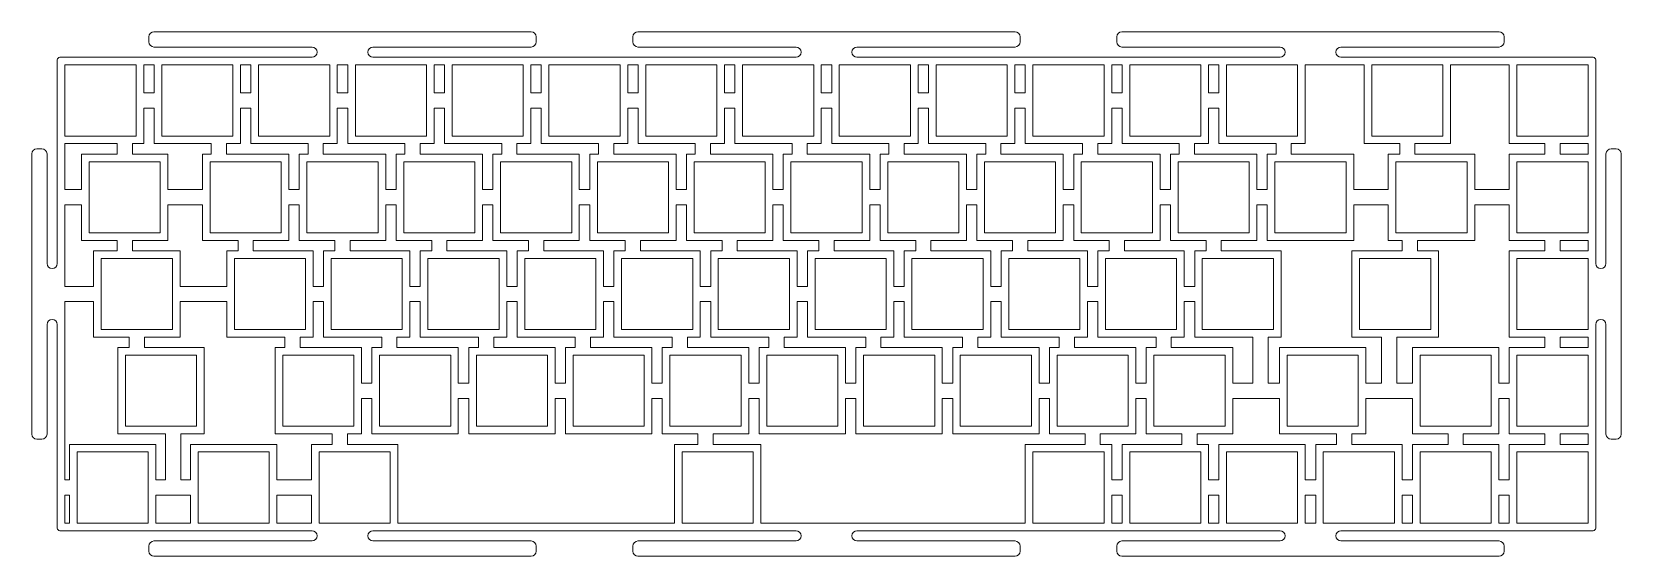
# Model space of a CAD drawing. Header units: millimetres. Extents: x -4 to 309, y -4 to 99.
import ezdxf

# ---------------------------------------------------------------- set-up
doc = ezdxf.new("R2010")
doc.units = ezdxf.units.MM
doc.layers.add('board', color=255, linetype='Continuous', lineweight=0)

msp = doc.modelspace()

# ---------------------------------------------------------------- linework, layer by layer
at = {"layer": 'board'}
for p, q in [((19.05, 97.25), (19.05, 98.25)), ((20.05, 99.25), (94.25, 99.25)), ((95.25, 98.25), (95.25, 97.25)), ((114.3, 97.25), (114.3, 98.25)), ((115.3, 99.25), (189.5, 99.25)), ((190.5, 98.25), (190.5, 97.25)), ((209.55, 97.25), (209.55, 98.25)), ((210.55, 99.25), (284.75, 99.25)), ((285.75, 98.25), (285.75, 97.25)), ((1.525, 94.225), (51.15, 94.225)), ((51.15, 96.25), (20.05, 96.25)), ((52.15, 95.225), (52.15, 95.25)), ((62.15, 95.25), (62.15, 95.225)), ((94.25, 96.25), (63.15, 96.25)), ((63.15, 94.225), (146.4, 94.225)), ((146.4, 96.25), (115.3, 96.25)), ((147.4, 95.225), (147.4, 95.25)), ((157.4, 95.25), (157.4, 95.225)), ((189.5, 96.25), (158.4, 96.25)), ((158.4, 94.225), (241.65, 94.225)), ((241.65, 96.25), (210.55, 96.25)), ((242.65, 95.225), (242.65, 95.25)), ((252.65, 95.25), (252.65, 95.225)), ((284.75, 96.25), (253.65, 96.25)), ((253.65, 94.225), (303.275, 94.225)), ((1.025, 93.725), (1.025, 77.225)), ((16.525, 92.725), (2.525, 92.725)), ((2.525, 92.725), (2.525, 78.725)), ((16.525, 78.725), (16.525, 92.725)), ((18.025, 92.725), (20.075, 92.725)), ((18.025, 87.225), (18.025, 92.725)), ((20.075, 92.725), (20.075, 87.225)), ((35.575, 92.725), (21.575, 92.725)), ((21.575, 92.725), (21.575, 78.725)), ((21.575, 92.725), (35.575, 92.725)), ((35.575, 78.725), (35.575, 92.725)), ((37.075, 92.725), (39.125, 92.725)), ((37.075, 87.225), (37.075, 92.725)), ((39.125, 92.725), (39.125, 87.225)), ((54.625, 92.725), (40.625, 92.725)), ((40.625, 92.725), (40.625, 78.725)), ((40.625, 92.725), (54.625, 92.725)), ((54.625, 78.725), (54.625, 92.725)), ((56.125, 92.725), (58.175, 92.725)), ((56.125, 87.225), (56.125, 92.725)), ((58.175, 92.725), (58.175, 87.225)), ((73.675, 92.725), (59.675, 92.725)), ((59.675, 92.725), (59.675, 78.725)), ((59.675, 92.725), (73.675, 92.725)), ((73.675, 78.725), (73.675, 92.725)), ((75.175, 92.725), (77.225, 92.725)), ((75.175, 87.225), (75.175, 92.725)), ((77.225, 92.725), (77.225, 87.225)), ((92.725, 92.725), (78.725, 92.725)), ((78.725, 92.725), (78.725, 78.725)), ((78.725, 92.725), (92.725, 92.725)), ((92.725, 78.725), (92.725, 92.725)), ((94.225, 92.725), (96.275, 92.725)), ((94.225, 87.225), (94.225, 92.725)), ((96.275, 92.725), (96.275, 87.225)), ((111.775, 92.725), (97.775, 92.725)), ((97.775, 92.725), (97.775, 78.725)), ((97.775, 92.725), (111.775, 92.725)), ((111.775, 78.725), (111.775, 92.725)), ((113.275, 92.725), (115.325, 92.725)), ((113.275, 87.225), (113.275, 92.725)), ((115.325, 92.725), (115.325, 87.225)), ((130.825, 92.725), (116.825, 92.725)), ((116.825, 92.725), (116.825, 78.725)), ((116.825, 92.725), (130.825, 92.725)), ((130.825, 78.725), (130.825, 92.725)), ((132.325, 92.725), (134.375, 92.725)), ((132.325, 87.225), (132.325, 92.725)), ((134.375, 92.725), (134.375, 87.225)), ((149.875, 92.725), (135.875, 92.725)), ((135.875, 92.725), (135.875, 78.725)), ((135.875, 92.725), (149.875, 92.725)), ((149.875, 78.725), (149.875, 92.725)), ((151.375, 92.725), (153.425, 92.725)), ((151.375, 87.225), (151.375, 92.725)), ((153.425, 92.725), (153.425, 87.225)), ((168.925, 92.725), (154.925, 92.725)), ((154.925, 92.725), (154.925, 78.725)), ((154.925, 92.725), (168.925, 92.725)), ((168.925, 78.725), (168.925, 92.725)), ((170.425, 92.725), (172.475, 92.725)), ((170.425, 87.225), (170.425, 92.725)), ((172.475, 92.725), (172.475, 87.225)), ((187.975, 92.725), (173.975, 92.725)), ((173.975, 92.725), (173.975, 78.725)), ((173.975, 92.725), (187.975, 92.725)), ((187.975, 78.725), (187.975, 92.725)), ((189.475, 92.725), (191.525, 92.725)), ((189.475, 87.225), (189.475, 92.725)), ((191.525, 92.725), (191.525, 87.225)), ((207.025, 92.725), (193.025, 92.725)), ((193.025, 92.725), (193.025, 78.725)), ((193.025, 92.725), (207.025, 92.725)), ((207.025, 78.725), (207.025, 92.725)), ((208.525, 92.725), (210.575, 92.725)), ((208.525, 87.225), (208.525, 92.725)), ((210.575, 92.725), (210.575, 87.225)), ((226.075, 92.725), (212.075, 92.725)), ((212.075, 92.725), (212.075, 78.725)), ((212.075, 92.725), (226.075, 92.725)), ((226.075, 78.725), (226.075, 92.725)), ((227.575, 92.725), (229.625, 92.725)), ((227.575, 87.225), (227.575, 92.725)), ((229.625, 92.725), (229.625, 87.225)), ((245.125, 92.725), (231.125, 92.725)), ((231.125, 92.725), (231.125, 78.725)), ((231.125, 92.725), (245.125, 92.725)), ((245.125, 78.725), (245.125, 92.725)), ((246.625, 92.725), (258.2, 92.725)), ((246.625, 77.225), (246.625, 92.725)), ((258.2, 92.725), (258.2, 77.225)), ((273.7, 92.725), (259.7, 92.725)), ((259.7, 92.725), (259.7, 78.725)), ((259.7, 92.725), (273.7, 92.725)), ((273.7, 78.725), (273.7, 92.725)), ((275.2, 92.725), (286.775, 92.725)), ((275.2, 77.225), (275.2, 92.725)), ((286.775, 92.725), (286.775, 77.225)), ((302.275, 92.725), (288.275, 92.725)), ((288.275, 92.725), (288.275, 78.725)), ((288.275, 92.725), (302.275, 92.725)), ((302.275, 92.725), (302.275, 78.725)), ((303.775, 93.725), (303.775, 53.625)), ((16.525, 88.225), (16.525, 83.225)), ((16.525, 87.225), (16.525, 84.225)), ((20.075, 87.225), (18.025, 87.225)), ((21.575, 85.725), (21.575, 87.225)), ((39.125, 87.225), (37.075, 87.225)), ((58.175, 87.225), (56.125, 87.225)), ((77.225, 87.225), (75.175, 87.225)), ((96.275, 87.225), (94.225, 87.225)), ((115.325, 87.225), (113.275, 87.225)), ((134.375, 87.225), (132.325, 87.225)), ((153.425, 87.225), (151.375, 87.225)), ((172.475, 87.225), (170.425, 87.225)), ((191.525, 87.225), (189.475, 87.225)), ((210.575, 87.225), (208.525, 87.225)), ((229.625, 87.225), (227.575, 87.225)), ((18.025, 77.225), (18.025, 84.225)), ((18.025, 84.225), (20.075, 84.225)), ((20.075, 84.225), (20.075, 77.225)), ((37.075, 77.225), (37.075, 84.225)), ((37.075, 84.225), (39.125, 84.225)), ((39.125, 84.225), (39.125, 77.225)), ((56.125, 77.225), (56.125, 84.225)), ((56.125, 84.225), (58.175, 84.225)), ((58.175, 84.225), (58.175, 77.225)), ((75.175, 77.225), (75.175, 84.225)), ((75.175, 84.225), (77.225, 84.225)), ((77.225, 84.225), (77.225, 77.225)), ((94.225, 77.225), (94.225, 84.225)), ((94.225, 84.225), (96.275, 84.225)), ((96.275, 84.225), (96.275, 77.225)), ((113.275, 77.225), (113.275, 84.225)), ((113.275, 84.225), (115.325, 84.225)), ((115.325, 84.225), (115.325, 77.225)), ((132.325, 77.225), (132.325, 84.225)), ((132.325, 84.225), (134.375, 84.225)), ((134.375, 84.225), (134.375, 77.225)), ((151.375, 77.225), (151.375, 84.225)), ((151.375, 84.225), (153.425, 84.225)), ((153.425, 84.225), (153.425, 77.225)), ((170.425, 77.225), (170.425, 84.225)), ((170.425, 84.225), (172.475, 84.225)), ((172.475, 84.225), (172.475, 77.225)), ((189.475, 77.225), (189.475, 84.225)), ((189.475, 84.225), (191.525, 84.225)), ((191.525, 84.225), (191.525, 77.225)), ((208.525, 77.225), (208.525, 84.225)), ((208.525, 84.225), (210.575, 84.225)), ((210.575, 84.225), (210.575, 77.225)), ((227.575, 77.225), (227.575, 84.225)), ((227.575, 84.225), (229.625, 84.225)), ((229.625, 84.225), (229.625, 77.225)), ((2.525, 78.725), (16.525, 78.725)), ((21.575, 78.725), (35.575, 78.725)), ((40.625, 78.725), (54.625, 78.725)), ((59.675, 78.725), (73.675, 78.725)), ((78.725, 78.725), (92.725, 78.725)), ((97.775, 78.725), (111.775, 78.725)), ((116.825, 78.725), (130.825, 78.725)), ((135.875, 78.725), (149.875, 78.725)), ((154.925, 78.725), (168.925, 78.725)), ((173.975, 78.725), (187.975, 78.725)), ((193.025, 78.725), (207.025, 78.725)), ((212.075, 78.725), (226.075, 78.725)), ((231.125, 78.725), (245.125, 78.725)), ((259.7, 78.725), (273.7, 78.725)), ((288.275, 78.725), (302.275, 78.725)), ((-4, 20.05), (-4, 75.2)), ((-2, 76.2), (-3, 76.2)), ((-1, 75.2), (-1, 53.625)), ((1.025, 77.225), (1.025, 53.625)), ((2.525, 77.225), (12.7875, 77.225)), ((2.525, 77.225), (2.525, 68.175)), ((5.7875, 75.175), (5.7875, 68.175)), ((12.7875, 75.175), (5.7875, 75.175)), ((12.7875, 77.225), (12.7875, 75.175)), ((15.7875, 75.175), (15.7875, 77.225)), ((15.7875, 77.225), (18.025, 77.225)), ((22.7875, 75.175), (15.7875, 75.175)), ((20.075, 77.225), (31.325, 77.225)), ((22.7875, 68.175), (22.7875, 75.175)), ((29.6, 75.175), (29.6, 68.175)), ((31.325, 75.175), (29.6, 75.175)), ((31.325, 75.175), (31.325, 77.225)), ((34.325, 77.225), (34.325, 75.175)), ((34.325, 77.225), (37.075, 77.225)), ((46.6, 75.175), (34.325, 75.175)), ((39.125, 77.225), (50.375, 77.225)), ((46.6, 68.175), (46.6, 75.175)), ((48.65, 75.175), (48.65, 68.175)), ((50.375, 75.175), (48.65, 75.175)), ((50.375, 75.175), (50.375, 77.225)), ((53.375, 77.225), (53.375, 75.175)), ((53.375, 77.225), (56.125, 77.225)), ((65.65, 75.175), (53.375, 75.175)), ((58.175, 77.225), (69.425, 77.225)), ((65.65, 68.175), (65.65, 75.175)), ((67.7, 75.175), (67.7, 68.175)), ((69.425, 75.175), (67.7, 75.175)), ((69.425, 75.175), (69.425, 77.225)), ((72.425, 77.225), (72.425, 75.175)), ((72.425, 77.225), (75.175, 77.225)), ((84.7, 75.175), (72.425, 75.175)), ((77.225, 77.225), (88.475, 77.225)), ((84.7, 68.175), (84.7, 75.175)), ((86.75, 75.175), (86.75, 68.175)), ((88.475, 75.175), (86.75, 75.175)), ((88.475, 75.175), (88.475, 77.225)), ((91.475, 77.225), (91.475, 75.175)), ((91.475, 77.225), (94.225, 77.225)), ((103.75, 75.175), (91.475, 75.175)), ((96.275, 77.225), (107.525, 77.225)), ((103.75, 68.175), (103.75, 75.175)), ((105.8, 75.175), (105.8, 68.175)), ((107.525, 75.175), (105.8, 75.175)), ((107.525, 75.175), (107.525, 77.225)), ((110.525, 77.225), (110.525, 75.175)), ((110.525, 77.225), (113.275, 77.225)), ((122.8, 75.175), (110.525, 75.175)), ((115.325, 77.225), (126.575, 77.225)), ((122.8, 68.175), (122.8, 75.175)), ((124.85, 75.175), (124.85, 68.175)), ((126.575, 75.175), (124.85, 75.175)), ((126.575, 75.175), (126.575, 77.225)), ((129.575, 77.225), (129.575, 75.175)), ((129.575, 77.225), (132.325, 77.225)), ((141.85, 75.175), (129.575, 75.175)), ((134.375, 77.225), (145.625, 77.225)), ((141.85, 68.175), (141.85, 75.175)), ((143.9, 75.175), (143.9, 68.175)), ((145.625, 75.175), (143.9, 75.175)), ((145.625, 75.175), (145.625, 77.225)), ((148.625, 77.225), (148.625, 75.175)), ((148.625, 77.225), (151.375, 77.225)), ((160.9, 75.175), (148.625, 75.175)), ((153.425, 77.225), (164.675, 77.225)), ((160.9, 68.175), (160.9, 75.175)), ((162.95, 75.175), (162.95, 68.175)), ((164.675, 75.175), (162.95, 75.175)), ((164.675, 75.175), (164.675, 77.225)), ((167.675, 77.225), (167.675, 75.175)), ((167.675, 77.225), (170.425, 77.225)), ((179.95, 75.175), (167.675, 75.175)), ((172.475, 77.225), (183.725, 77.225)), ((179.95, 68.175), (179.95, 75.175)), ((182, 75.175), (182, 68.175)), ((183.725, 75.175), (182, 75.175)), ((183.725, 75.175), (183.725, 77.225)), ((186.725, 77.225), (186.725, 75.175)), ((186.725, 77.225), (189.475, 77.225)), ((199, 75.175), (186.725, 75.175)), ((191.525, 77.225), (202.775, 77.225)), ((199, 68.175), (199, 75.175)), ((201.05, 75.175), (201.05, 68.175)), ((202.775, 75.175), (201.05, 75.175)), ((202.775, 75.175), (202.775, 77.225)), ((205.775, 77.225), (205.775, 75.175)), ((205.775, 77.225), (208.525, 77.225)), ((218.05, 75.175), (205.775, 75.175)), ((210.575, 77.225), (221.825, 77.225)), ((218.05, 68.175), (218.05, 75.175)), ((220.1, 75.175), (220.1, 68.175)), ((221.825, 75.175), (220.1, 75.175)), ((221.825, 75.175), (221.825, 77.225)), ((224.825, 77.225), (224.825, 75.175)), ((224.825, 77.225), (227.575, 77.225)), ((237.1, 75.175), (224.825, 75.175)), ((229.625, 77.225), (240.875, 77.225)), ((237.1, 68.175), (237.1, 75.175)), ((239.15, 75.175), (239.15, 68.175)), ((240.875, 75.175), (239.15, 75.175)), ((240.875, 75.175), (240.875, 77.225)), ((243.875, 77.225), (243.875, 75.175)), ((243.875, 77.225), (246.625, 77.225)), ((256.15, 75.175), (243.875, 75.175)), ((256.15, 68.175), (256.15, 75.175)), ((258.2, 77.225), (265.2, 77.225)), ((262.9625, 75.175), (262.9625, 68.175)), ((265.2, 75.175), (262.9625, 75.175)), ((265.2, 77.225), (265.2, 75.175)), ((268.2, 75.175), (268.2, 77.225)), ((268.2, 77.225), (275.2, 77.225)), ((279.9625, 75.175), (268.2, 75.175)), ((279.9625, 68.175), (279.9625, 75.175)), ((286.775, 77.225), (293.775, 77.225)), ((286.775, 75.175), (286.775, 68.175)), ((293.775, 75.175), (286.775, 75.175)), ((293.775, 77.225), (293.775, 75.175)), ((296.775, 75.175), (296.775, 77.225)), ((296.775, 77.225), (302.275, 77.225)), ((302.275, 75.175), (296.775, 75.175)), ((302.275, 77.225), (302.275, 75.175)), ((305.8, 75.2), (305.8, 53.625)), ((306.8, 76.2), (307.8, 76.2)), ((308.8, 20.05), (308.8, 75.2)), ((21.2875, 73.675), (7.2875, 73.675)), ((7.2875, 73.675), (7.2875, 59.675)), ((21.2875, 59.675), (21.2875, 73.675)), ((45.1, 73.675), (31.1, 73.675)), ((31.1, 73.675), (31.1, 59.675)), ((45.1, 59.675), (45.1, 73.675)), ((64.15, 73.675), (50.15, 73.675)), ((50.15, 73.675), (50.15, 59.675)), ((64.15, 59.675), (64.15, 73.675)), ((83.2, 73.675), (69.2, 73.675)), ((69.2, 73.675), (69.2, 59.675)), ((83.2, 59.675), (83.2, 73.675)), ((102.25, 73.675), (88.25, 73.675)), ((88.25, 73.675), (88.25, 59.675)), ((102.25, 59.675), (102.25, 73.675)), ((121.3, 73.675), (107.3, 73.675)), ((107.3, 73.675), (107.3, 59.675)), ((121.3, 59.675), (121.3, 73.675)), ((140.35, 73.675), (126.35, 73.675)), ((126.35, 73.675), (126.35, 59.675)), ((140.35, 59.675), (140.35, 73.675)), ((159.4, 73.675), (145.4, 73.675)), ((145.4, 73.675), (145.4, 59.675)), ((159.4, 59.675), (159.4, 73.675)), ((178.45, 73.675), (164.45, 73.675)), ((164.45, 73.675), (164.45, 59.675)), ((178.45, 59.675), (178.45, 73.675)), ((197.5, 73.675), (183.5, 73.675)), ((183.5, 73.675), (183.5, 59.675)), ((197.5, 59.675), (197.5, 73.675)), ((216.55, 73.675), (202.55, 73.675)), ((202.55, 73.675), (202.55, 59.675)), ((216.55, 59.675), (216.55, 73.675)), ((235.6, 73.675), (221.6, 73.675)), ((221.6, 73.675), (221.6, 59.675)), ((235.6, 59.675), (235.6, 73.675)), ((254.65, 73.675), (240.65, 73.675)), ((240.65, 73.675), (240.65, 59.675)), ((254.65, 59.675), (254.65, 73.675)), ((278.4625, 73.675), (264.4625, 73.675)), ((264.4625, 73.675), (264.4625, 59.675)), ((278.4625, 59.675), (278.4625, 73.675)), ((302.275, 73.675), (288.275, 73.675)), ((288.275, 73.675), (288.275, 59.675)), ((302.275, 73.675), (302.275, 59.675)), ((5.7875, 68.175), (2.525, 68.175)), ((2.525, 68.175), (5.7875, 68.175)), ((22.7875, 68.175), (29.6, 68.175)), ((46.6, 68.175), (48.65, 68.175)), ((65.65, 68.175), (67.7, 68.175)), ((84.7, 68.175), (86.75, 68.175)), ((103.75, 68.175), (105.8, 68.175)), ((122.8, 68.175), (124.85, 68.175)), ((141.85, 68.175), (143.9, 68.175)), ((160.9, 68.175), (162.95, 68.175)), ((179.95, 68.175), (182, 68.175)), ((199, 68.175), (201.05, 68.175)), ((218.05, 68.175), (220.1, 68.175)), ((237.1, 68.175), (239.15, 68.175)), ((256.15, 68.175), (262.9625, 68.175)), ((279.9625, 68.175), (286.775, 68.175)), ((2.525, 65.175), (5.7875, 65.175)), ((2.525, 65.175), (2.525, 49.125)), ((5.7875, 65.175), (5.7875, 58.175)), ((22.7875, 58.175), (22.7875, 65.175)), ((22.7875, 65.175), (29.6, 65.175)), ((29.6, 65.175), (29.6, 58.175)), ((46.6, 58.175), (46.6, 65.175)), ((46.6, 65.175), (48.65, 65.175)), ((48.65, 65.175), (48.65, 58.175)), ((65.65, 58.175), (65.65, 65.175)), ((65.65, 65.175), (67.7, 65.175)), ((67.7, 65.175), (67.7, 58.175)), ((84.7, 58.175), (84.7, 65.175)), ((84.7, 65.175), (86.75, 65.175)), ((86.75, 65.175), (86.75, 58.175)), ((103.75, 58.175), (103.75, 65.175)), ((103.75, 65.175), (105.8, 65.175)), ((105.8, 65.175), (105.8, 58.175)), ((122.8, 58.175), (122.8, 65.175)), ((122.8, 65.175), (124.85, 65.175)), ((124.85, 65.175), (124.85, 58.175)), ((141.85, 58.175), (141.85, 65.175)), ((141.85, 65.175), (143.9, 65.175)), ((143.9, 65.175), (143.9, 58.175)), ((160.9, 58.175), (160.9, 65.175)), ((160.9, 65.175), (162.95, 65.175)), ((162.95, 65.175), (162.95, 58.175)), ((179.95, 58.175), (179.95, 65.175)), ((179.95, 65.175), (182, 65.175)), ((182, 65.175), (182, 58.175)), ((199, 58.175), (199, 65.175)), ((199, 65.175), (201.05, 65.175)), ((201.05, 65.175), (201.05, 58.175)), ((218.05, 58.175), (218.05, 65.175)), ((218.05, 65.175), (220.1, 65.175)), ((220.1, 65.175), (220.1, 58.175)), ((237.1, 58.175), (237.1, 65.175)), ((237.1, 65.175), (239.15, 65.175)), ((239.15, 65.175), (239.15, 58.175)), ((256.15, 58.175), (256.15, 65.175)), ((256.15, 65.175), (262.9625, 65.175)), ((262.9625, 65.175), (262.9625, 58.175)), ((279.9625, 58.175), (279.9625, 65.175)), ((279.9625, 65.175), (286.775, 65.175)), ((286.775, 65.175), (286.775, 58.175)), ((7.2875, 59.675), (21.2875, 59.675)), ((31.1, 59.675), (45.1, 59.675)), ((50.15, 59.675), (64.15, 59.675)), ((69.2, 59.675), (83.2, 59.675)), ((88.25, 59.675), (102.25, 59.675)), ((107.3, 59.675), (121.3, 59.675)), ((126.35, 59.675), (140.35, 59.675)), ((145.4, 59.675), (159.4, 59.675)), ((164.45, 59.675), (178.45, 59.675)), ((183.5, 59.675), (197.5, 59.675)), ((202.55, 59.675), (216.55, 59.675)), ((221.6, 59.675), (235.6, 59.675)), ((240.65, 59.675), (254.65, 59.675)), ((264.4625, 59.675), (278.4625, 59.675)), ((288.275, 59.675), (302.275, 59.675)), ((5.7875, 58.175), (12.7875, 58.175)), ((12.7875, 58.175), (12.7875, 56.125)), ((15.7875, 56.125), (15.7875, 58.175)), ((15.7875, 58.175), (22.7875, 58.175)), ((29.6, 58.175), (36.6, 58.175)), ((36.6, 58.175), (36.6, 56.125)), ((39.6, 56.125), (39.6, 58.175)), ((39.6, 58.175), (46.6, 58.175)), ((48.65, 58.175), (55.65, 58.175)), ((55.65, 58.175), (55.65, 56.125)), ((58.65, 56.125), (58.65, 58.175)), ((58.65, 58.175), (65.65, 58.175)), ((67.7, 58.175), (74.7, 58.175)), ((74.7, 58.175), (74.7, 56.125)), ((77.7, 58.175), (84.7, 58.175)), ((77.7, 56.125), (77.7, 58.175)), ((86.75, 58.175), (93.75, 58.175)), ((93.75, 58.175), (93.75, 56.125)), ((96.75, 56.125), (96.75, 58.175)), ((96.75, 58.175), (103.75, 58.175)), ((105.8, 58.175), (112.8, 58.175)), ((112.8, 58.175), (112.8, 56.125)), ((115.8, 56.125), (115.8, 58.175)), ((115.8, 58.175), (122.8, 58.175)), ((124.85, 58.175), (131.85, 58.175)), ((131.85, 58.175), (131.85, 56.125)), ((134.85, 56.125), (134.85, 58.175)), ((134.85, 58.175), (141.85, 58.175)), ((143.9, 58.175), (150.9, 58.175)), ((150.9, 58.175), (150.9, 56.125)), ((153.9, 56.125), (153.9, 58.175)), ((153.9, 58.175), (160.9, 58.175)), ((162.95, 58.175), (169.95, 58.175)), ((169.95, 58.175), (169.95, 56.125)), ((172.95, 56.125), (172.95, 58.175)), ((172.95, 58.175), (179.95, 58.175)), ((182, 58.175), (189, 58.175)), ((189, 58.175), (189, 56.125)), ((192, 56.125), (192, 58.175)), ((192, 58.175), (199, 58.175)), ((201.05, 58.175), (208.05, 58.175)), ((208.05, 58.175), (208.05, 56.125)), ((211.05, 56.125), (211.05, 58.175)), ((211.05, 58.175), (218.05, 58.175)), ((220.1, 58.175), (227.1, 58.175)), ((227.1, 58.175), (227.1, 56.125)), ((230.1, 56.125), (230.1, 58.175)), ((230.1, 58.175), (237.1, 58.175)), ((239.15, 58.175), (256.15, 58.175)), ((262.9625, 58.175), (265.7125, 58.175)), ((265.7125, 56.125), (265.7125, 58.175)), ((268.7125, 58.175), (268.7125, 56.125)), ((268.7125, 58.175), (279.9625, 58.175)), ((286.775, 58.175), (293.775, 58.175)), ((293.775, 58.175), (293.775, 56.125)), ((296.775, 56.125), (296.775, 58.175)), ((296.775, 58.175), (302.275, 58.175)), ((302.275, 58.175), (302.275, 56.125)), ((8.16875, 56.125), (8.16875, 49.125)), ((12.7875, 56.125), (8.16875, 56.125)), ((23.66875, 54.625), (9.66875, 54.625)), ((9.66875, 54.625), (9.66875, 40.625)), ((25.16875, 56.125), (15.7875, 56.125)), ((23.66875, 40.625), (23.66875, 54.625)), ((25.16875, 49.125), (25.16875, 56.125)), ((34.3625, 56.125), (34.3625, 49.125)), ((36.6, 56.125), (34.3625, 56.125)), ((49.8625, 54.625), (35.8625, 54.625)), ((35.8625, 54.625), (35.8625, 40.625)), ((51.3625, 56.125), (39.6, 56.125)), ((49.8625, 40.625), (49.8625, 54.625)), ((51.3625, 49.125), (51.3625, 56.125)), ((53.4125, 56.125), (53.4125, 49.125)), ((55.65, 56.125), (53.4125, 56.125)), ((68.9125, 54.625), (54.9125, 54.625)), ((54.9125, 54.625), (54.9125, 40.625)), ((70.4125, 56.125), (58.65, 56.125)), ((68.9125, 40.625), (68.9125, 54.625)), ((70.4125, 49.125), (70.4125, 56.125)), ((72.4625, 56.125), (72.4625, 49.125)), ((74.7, 56.125), (72.4625, 56.125)), ((87.9625, 54.625), (73.9625, 54.625)), ((73.9625, 54.625), (73.9625, 40.625)), ((89.4625, 56.125), (77.7, 56.125)), ((87.9625, 40.625), (87.9625, 54.625)), ((89.4625, 49.125), (89.4625, 56.125)), ((91.5125, 56.125), (91.5125, 49.125)), ((93.75, 56.125), (91.5125, 56.125)), ((107.0125, 54.625), (93.0125, 54.625)), ((93.0125, 54.625), (93.0125, 40.625)), ((108.5125, 56.125), (96.75, 56.125)), ((107.0125, 40.625), (107.0125, 54.625)), ((108.5125, 49.125), (108.5125, 56.125)), ((110.5625, 56.125), (110.5625, 49.125)), ((112.8, 56.125), (110.5625, 56.125)), ((126.0625, 54.625), (112.0625, 54.625)), ((112.0625, 54.625), (112.0625, 40.625)), ((127.5625, 56.125), (115.8, 56.125)), ((126.0625, 40.625), (126.0625, 54.625)), ((127.5625, 49.125), (127.5625, 56.125)), ((129.6125, 56.125), (129.6125, 49.125)), ((131.85, 56.125), (129.6125, 56.125)), ((145.1125, 54.625), (131.1125, 54.625)), ((131.1125, 54.625), (131.1125, 40.625)), ((146.6125, 56.125), (134.85, 56.125)), ((145.1125, 40.625), (145.1125, 54.625)), ((146.6125, 49.125), (146.6125, 56.125)), ((148.6625, 56.125), (148.6625, 49.125)), ((150.9, 56.125), (148.6625, 56.125)), ((164.1625, 54.625), (150.1625, 54.625)), ((150.1625, 54.625), (150.1625, 40.625)), ((165.6625, 56.125), (153.9, 56.125)), ((164.1625, 40.625), (164.1625, 54.625)), ((165.6625, 49.125), (165.6625, 56.125)), ((167.7125, 56.125), (167.7125, 49.125)), ((169.95, 56.125), (167.7125, 56.125)), ((183.2125, 54.625), (169.2125, 54.625)), ((169.2125, 54.625), (169.2125, 40.625)), ((184.7125, 56.125), (172.95, 56.125)), ((183.2125, 40.625), (183.2125, 54.625)), ((184.7125, 49.125), (184.7125, 56.125)), ((186.7625, 56.125), (186.7625, 49.125)), ((189, 56.125), (186.7625, 56.125)), ((202.2625, 54.625), (188.2625, 54.625)), ((188.2625, 54.625), (188.2625, 40.625)), ((203.7625, 56.125), (192, 56.125)), ((202.2625, 40.625), (202.2625, 54.625)), ((203.7625, 49.125), (203.7625, 56.125)), ((205.8125, 56.125), (205.8125, 49.125)), ((208.05, 56.125), (205.8125, 56.125)), ((221.3125, 54.625), (207.3125, 54.625)), ((207.3125, 54.625), (207.3125, 40.625)), ((222.8125, 56.125), (211.05, 56.125)), ((221.3125, 40.625), (221.3125, 54.625)), ((222.8125, 49.125), (222.8125, 56.125)), ((224.8625, 56.125), (224.8625, 49.125)), ((227.1, 56.125), (224.8625, 56.125)), ((240.3625, 54.625), (226.3625, 54.625)), ((226.3625, 54.625), (226.3625, 40.625)), ((241.8625, 56.125), (230.1, 56.125)), ((240.3625, 40.625), (240.3625, 54.625)), ((241.8625, 39.125), (241.8625, 56.125)), ((255.81875, 56.125), (255.81875, 39.125)), ((265.7125, 56.125), (255.81875, 56.125)), ((271.31875, 54.625), (257.31875, 54.625)), ((257.31875, 54.625), (257.31875, 40.625)), ((272.81875, 56.125), (268.7125, 56.125)), ((271.31875, 40.625), (271.31875, 54.625)), ((272.81875, 39.125), (272.81875, 56.125)), ((286.775, 56.125), (286.775, 39.125)), ((293.775, 56.125), (286.775, 56.125)), ((302.275, 54.625), (288.275, 54.625)), ((288.275, 54.625), (288.275, 40.625)), ((302.275, 56.125), (296.775, 56.125)), ((302.275, 54.625), (302.275, 40.625)), ((0, 52.625), (0.025, 52.625)), ((304.8, 52.625), (304.775, 52.625)), ((2.525, 49.125), (8.16875, 49.125)), ((9.66875, 47.625), (9.66875, 49.125)), ((25.16875, 49.125), (34.3625, 49.125)), ((51.3625, 49.125), (53.4125, 49.125)), ((70.4125, 49.125), (72.4625, 49.125)), ((89.4625, 49.125), (91.5125, 49.125)), ((108.5125, 49.125), (110.5625, 49.125)), ((127.5625, 49.125), (129.6125, 49.125)), ((146.6125, 49.125), (148.6625, 49.125)), ((165.6625, 49.125), (167.7125, 49.125)), ((184.7125, 49.125), (186.7625, 49.125)), ((203.7625, 49.125), (205.8125, 49.125)), ((222.8125, 49.125), (224.8625, 49.125)), ((2.525, 46.125), (8.16875, 46.125)), ((2.525, 46.125), (2.525, 11.025)), ((8.16875, 46.125), (8.16875, 39.125)), ((25.16875, 39.125), (25.16875, 46.125)), ((25.16875, 46.125), (34.3625, 46.125)), ((34.3625, 46.125), (34.3625, 39.125)), ((51.3625, 39.125), (51.3625, 46.125)), ((51.3625, 46.125), (53.4125, 46.125)), ((53.4125, 46.125), (53.4125, 39.125)), ((70.4125, 39.125), (70.4125, 46.125)), ((70.4125, 46.125), (72.4625, 46.125)), ((72.4625, 46.125), (72.4625, 39.125)), ((89.4625, 39.125), (89.4625, 46.125)), ((89.4625, 46.125), (91.5125, 46.125)), ((91.5125, 46.125), (91.5125, 39.125)), ((108.5125, 39.125), (108.5125, 46.125)), ((108.5125, 46.125), (110.5625, 46.125)), ((110.5625, 46.125), (110.5625, 39.125)), ((127.5625, 39.125), (127.5625, 46.125)), ((127.5625, 46.125), (129.6125, 46.125)), ((129.6125, 46.125), (129.6125, 39.125)), ((146.6125, 39.125), (146.6125, 46.125)), ((146.6125, 46.125), (148.6625, 46.125)), ((148.6625, 46.125), (148.6625, 39.125)), ((165.6625, 39.125), (165.6625, 46.125)), ((165.6625, 46.125), (167.7125, 46.125)), ((167.7125, 46.125), (167.7125, 39.125)), ((184.7125, 39.125), (184.7125, 46.125)), ((184.7125, 46.125), (186.7625, 46.125)), ((186.7625, 46.125), (186.7625, 39.125)), ((203.7625, 39.125), (203.7625, 46.125)), ((203.7625, 46.125), (205.8125, 46.125)), ((205.8125, 46.125), (205.8125, 39.125)), ((222.8125, 39.125), (222.8125, 46.125)), ((222.8125, 46.125), (224.8625, 46.125)), ((224.8625, 46.125), (224.8625, 39.125)), ((-1, 41.625), (-1, 20.05)), ((0.025, 42.625), (0, 42.625)), ((1.025, 41.625), (1.025, 1.525)), ((303.775, 41.625), (303.775, 1.525)), ((304.775, 42.625), (304.8, 42.625)), ((305.8, 41.625), (305.8, 20.05)), ((8.16875, 39.125), (15.16875, 39.125)), ((9.66875, 40.625), (23.66875, 40.625)), ((15.16875, 39.125), (15.16875, 37.075)), ((18.16875, 37.075), (18.16875, 39.125)), ((18.16875, 39.125), (25.16875, 39.125)), ((34.3625, 39.125), (45.8125, 39.125)), ((35.8625, 40.625), (49.8625, 40.625)), ((45.8125, 37.075), (45.8125, 39.125)), ((48.8125, 39.125), (51.3625, 39.125)), ((48.8125, 39.125), (48.8125, 37.075)), ((53.4125, 39.125), (64.8625, 39.125)), ((54.9125, 40.625), (68.9125, 40.625)), ((64.8625, 37.075), (64.8625, 39.125)), ((67.8625, 39.125), (67.8625, 37.075)), ((67.8625, 39.125), (70.4125, 39.125)), ((72.4625, 39.125), (83.9125, 39.125)), ((73.9625, 40.625), (87.9625, 40.625)), ((83.9125, 37.075), (83.9125, 39.125)), ((86.9125, 39.125), (86.9125, 37.075)), ((86.9125, 39.125), (89.4625, 39.125)), ((91.5125, 39.125), (102.9625, 39.125)), ((93.0125, 40.625), (107.0125, 40.625)), ((102.9625, 37.075), (102.9625, 39.125)), ((105.9625, 39.125), (105.9625, 37.075)), ((105.9625, 39.125), (108.5125, 39.125)), ((110.5625, 39.125), (122.0125, 39.125)), ((112.0625, 40.625), (126.0625, 40.625)), ((122.0125, 37.075), (122.0125, 39.125)), ((125.0125, 39.125), (125.0125, 37.075)), ((125.0125, 39.125), (127.5625, 39.125)), ((129.6125, 39.125), (141.0625, 39.125)), ((131.1125, 40.625), (145.1125, 40.625)), ((141.0625, 37.075), (141.0625, 39.125)), ((144.0625, 39.125), (144.0625, 37.075)), ((144.0625, 39.125), (146.6125, 39.125)), ((148.6625, 39.125), (160.1125, 39.125)), ((150.1625, 40.625), (164.1625, 40.625)), ((160.1125, 37.075), (160.1125, 39.125)), ((163.1125, 39.125), (163.1125, 37.075)), ((163.1125, 39.125), (165.6625, 39.125)), ((167.7125, 39.125), (179.1625, 39.125)), ((169.2125, 40.625), (183.2125, 40.625)), ((179.1625, 37.075), (179.1625, 39.125)), ((182.1625, 39.125), (182.1625, 37.075)), ((182.1625, 39.125), (184.7125, 39.125)), ((186.7625, 39.125), (198.2125, 39.125)), ((188.2625, 40.625), (202.2625, 40.625)), ((198.2125, 37.075), (198.2125, 39.125)), ((201.2125, 39.125), (201.2125, 37.075)), ((201.2125, 39.125), (203.7625, 39.125)), ((205.8125, 39.125), (217.2625, 39.125)), ((207.3125, 40.625), (221.3125, 40.625)), ((217.2625, 37.075), (217.2625, 39.125)), ((220.2625, 39.125), (220.2625, 37.075)), ((220.2625, 39.125), (222.8125, 39.125)), ((224.8625, 39.125), (236.3125, 39.125)), ((226.3625, 40.625), (240.3625, 40.625)), ((236.3125, 30.075), (236.3125, 39.125)), ((239.3125, 39.125), (239.3125, 30.075)), ((239.3125, 39.125), (241.8625, 39.125)), ((255.81875, 39.125), (261.62813, 39.125)), ((257.31875, 40.625), (271.31875, 40.625)), ((261.62813, 39.125), (261.62813, 30.075)), ((264.62813, 30.075), (264.62813, 39.125)), ((264.62813, 39.125), (272.81875, 39.125)), ((286.775, 39.125), (293.775, 39.125)), ((288.275, 40.625), (302.275, 40.625)), ((293.775, 39.125), (293.775, 37.075)), ((296.775, 37.075), (296.775, 39.125)), ((296.775, 39.125), (302.275, 39.125)), ((302.275, 39.125), (302.275, 37.075)), ((12.93125, 37.075), (12.93125, 20.075)), ((15.16875, 37.075), (12.93125, 37.075)), ((28.43125, 35.575), (14.43125, 35.575)), ((14.43125, 35.575), (14.43125, 21.575)), ((29.93125, 37.075), (18.16875, 37.075)), ((28.43125, 21.575), (28.43125, 35.575)), ((29.93125, 20.075), (29.93125, 37.075)), ((43.8875, 37.075), (43.8875, 20.075)), ((45.8125, 37.075), (43.8875, 37.075)), ((59.3875, 35.575), (45.3875, 35.575)), ((45.3875, 35.575), (45.3875, 21.575)), ((60.8875, 37.075), (48.8125, 37.075)), ((59.3875, 21.575), (59.3875, 35.575)), ((60.8875, 30.075), (60.8875, 37.075)), ((62.9375, 37.075), (62.9375, 30.075)), ((64.8625, 37.075), (62.9375, 37.075)), ((78.4375, 35.575), (64.4375, 35.575)), ((64.4375, 35.575), (64.4375, 21.575)), ((79.9375, 37.075), (67.8625, 37.075)), ((78.4375, 21.575), (78.4375, 35.575)), ((79.9375, 30.075), (79.9375, 37.075)), ((81.9875, 37.075), (81.9875, 30.075)), ((83.9125, 37.075), (81.9875, 37.075)), ((97.4875, 35.575), (83.4875, 35.575)), ((83.4875, 35.575), (83.4875, 21.575)), ((98.9875, 37.075), (86.9125, 37.075)), ((97.4875, 21.575), (97.4875, 35.575)), ((98.9875, 30.075), (98.9875, 37.075)), ((101.0375, 37.075), (101.0375, 30.075)), ((102.9625, 37.075), (101.0375, 37.075)), ((116.5375, 35.575), (102.5375, 35.575)), ((102.5375, 35.575), (102.5375, 21.575)), ((118.0375, 37.075), (105.9625, 37.075)), ((116.5375, 21.575), (116.5375, 35.575)), ((118.0375, 30.075), (118.0375, 37.075)), ((120.0875, 37.075), (120.0875, 30.075)), ((122.0125, 37.075), (120.0875, 37.075)), ((135.5875, 35.575), (121.5875, 35.575)), ((121.5875, 35.575), (121.5875, 21.575)), ((137.0875, 37.075), (125.0125, 37.075)), ((135.5875, 21.575), (135.5875, 35.575)), ((137.0875, 30.075), (137.0875, 37.075)), ((139.1375, 37.075), (139.1375, 30.075)), ((141.0625, 37.075), (139.1375, 37.075)), ((154.6375, 35.575), (140.6375, 35.575)), ((140.6375, 35.575), (140.6375, 21.575)), ((156.1375, 37.075), (144.0625, 37.075)), ((154.6375, 21.575), (154.6375, 35.575)), ((156.1375, 30.075), (156.1375, 37.075)), ((158.1875, 37.075), (158.1875, 30.075)), ((160.1125, 37.075), (158.1875, 37.075)), ((173.6875, 35.575), (159.6875, 35.575)), ((159.6875, 35.575), (159.6875, 21.575)), ((175.1875, 37.075), (163.1125, 37.075)), ((173.6875, 21.575), (173.6875, 35.575)), ((175.1875, 30.075), (175.1875, 37.075)), ((177.2375, 37.075), (177.2375, 30.075)), ((179.1625, 37.075), (177.2375, 37.075)), ((192.7375, 35.575), (178.7375, 35.575)), ((178.7375, 35.575), (178.7375, 21.575)), ((194.2375, 37.075), (182.1625, 37.075)), ((192.7375, 21.575), (192.7375, 35.575)), ((194.2375, 30.075), (194.2375, 37.075)), ((196.2875, 37.075), (196.2875, 30.075)), ((198.2125, 37.075), (196.2875, 37.075)), ((211.7875, 35.575), (197.7875, 35.575)), ((197.7875, 35.575), (197.7875, 21.575)), ((213.2875, 37.075), (201.2125, 37.075)), ((211.7875, 21.575), (211.7875, 35.575)), ((213.2875, 30.075), (213.2875, 37.075)), ((215.3375, 37.075), (215.3375, 30.075)), ((217.2625, 37.075), (215.3375, 37.075)), ((230.8375, 35.575), (216.8375, 35.575)), ((216.8375, 35.575), (216.8375, 21.575)), ((232.3375, 37.075), (220.2625, 37.075)), ((230.8375, 21.575), (230.8375, 35.575)), ((232.3375, 30.075), (232.3375, 37.075)), ((258.53125, 37.075), (241.53125, 37.075)), ((241.53125, 37.075), (241.53125, 30.075)), ((257.03125, 35.575), (243.03125, 35.575)), ((243.03125, 35.575), (243.03125, 21.575)), ((257.03125, 21.575), (257.03125, 35.575)), ((258.53125, 30.075), (258.53125, 37.075)), ((284.725, 37.075), (267.725, 37.075)), ((267.725, 37.075), (267.725, 30.075)), ((283.225, 35.575), (269.225, 35.575)), ((269.225, 35.575), (269.225, 21.575)), ((283.225, 21.575), (283.225, 35.575)), ((284.725, 30.075), (284.725, 37.075)), ((286.775, 37.075), (286.775, 30.075)), ((293.775, 37.075), (286.775, 37.075)), ((302.275, 35.575), (288.275, 35.575)), ((288.275, 35.575), (288.275, 21.575)), ((302.275, 37.075), (296.775, 37.075)), ((302.275, 35.575), (302.275, 21.575)), ((60.8875, 30.075), (62.9375, 30.075)), ((79.9375, 30.075), (81.9875, 30.075)), ((98.9875, 30.075), (101.0375, 30.075)), ((118.0375, 30.075), (120.0875, 30.075)), ((137.0875, 30.075), (139.1375, 30.075)), ((156.1375, 30.075), (158.1875, 30.075)), ((175.1875, 30.075), (177.2375, 30.075)), ((194.2375, 30.075), (196.2875, 30.075)), ((213.2875, 30.075), (215.3375, 30.075)), ((232.3375, 30.075), (236.3125, 30.075)), ((239.3125, 30.075), (241.53125, 30.075)), ((258.53125, 30.075), (261.62813, 30.075)), ((264.62813, 30.075), (267.725, 30.075)), ((284.725, 30.075), (286.775, 30.075)), ((60.8875, 20.075), (60.8875, 27.075)), ((60.8875, 27.075), (62.9375, 27.075)), ((62.9375, 27.075), (62.9375, 20.075)), ((79.9375, 20.075), (79.9375, 27.075)), ((79.9375, 27.075), (81.9875, 27.075)), ((81.9875, 27.075), (81.9875, 20.075)), ((98.9875, 20.075), (98.9875, 27.075)), ((98.9875, 27.075), (101.0375, 27.075)), ((101.0375, 27.075), (101.0375, 20.075)), ((118.0375, 20.075), (118.0375, 27.075)), ((118.0375, 27.075), (120.0875, 27.075)), ((120.0875, 27.075), (120.0875, 20.075)), ((137.0875, 20.075), (137.0875, 27.075)), ((137.0875, 27.075), (139.1375, 27.075)), ((139.1375, 27.075), (139.1375, 20.075)), ((156.1375, 20.075), (156.1375, 27.075)), ((156.1375, 27.075), (158.1875, 27.075)), ((158.1875, 27.075), (158.1875, 20.075)), ((175.1875, 20.075), (175.1875, 27.075)), ((175.1875, 27.075), (177.2375, 27.075)), ((177.2375, 27.075), (177.2375, 20.075)), ((194.2375, 20.075), (194.2375, 27.075)), ((194.2375, 27.075), (196.2875, 27.075)), ((196.2875, 27.075), (196.2875, 20.075)), ((213.2875, 20.075), (213.2875, 27.075)), ((213.2875, 27.075), (215.3375, 27.075)), ((215.3375, 27.075), (215.3375, 20.075)), ((232.3375, 20.075), (232.3375, 27.075)), ((232.3375, 27.075), (241.53125, 27.075)), ((241.53125, 27.075), (241.53125, 20.075)), ((258.53125, 20.075), (258.53125, 27.075)), ((258.53125, 27.075), (267.725, 27.075)), ((267.725, 27.075), (267.725, 20.075)), ((284.725, 20.075), (284.725, 27.075)), ((284.725, 27.075), (286.775, 27.075)), ((286.775, 27.075), (286.775, 20.075)), ((-2, 19.05), (-3, 19.05)), ((12.93125, 20.075), (22.3125, 20.075)), ((14.43125, 21.575), (28.43125, 21.575)), ((22.3125, 11.025), (22.3125, 20.075)), ((25.3125, 20.075), (25.3125, 11.025)), ((25.3125, 20.075), (29.93125, 20.075)), ((43.8875, 20.075), (55.1375, 20.075)), ((45.3875, 21.575), (59.3875, 21.575)), ((55.1375, 18.025), (55.1375, 20.075)), ((58.1375, 20.075), (58.1375, 18.025)), ((58.1375, 20.075), (60.8875, 20.075)), ((62.9375, 20.075), (79.9375, 20.075)), ((64.4375, 21.575), (78.4375, 21.575)), ((81.9875, 20.075), (98.9875, 20.075)), ((83.4875, 21.575), (97.4875, 21.575)), ((101.0375, 20.075), (118.0375, 20.075)), ((102.5375, 21.575), (116.5375, 21.575)), ((120.0875, 20.075), (127.0875, 20.075)), ((121.5875, 21.575), (135.5875, 21.575)), ((127.0875, 20.075), (127.0875, 18.025)), ((130.0875, 18.025), (130.0875, 20.075)), ((130.0875, 20.075), (137.0875, 20.075)), ((139.1375, 20.075), (156.1375, 20.075)), ((140.6375, 21.575), (154.6375, 21.575)), ((158.1875, 20.075), (175.1875, 20.075)), ((159.6875, 21.575), (173.6875, 21.575)), ((177.2375, 20.075), (194.2375, 20.075)), ((178.7375, 21.575), (192.7375, 21.575)), ((196.2875, 20.075), (203.2875, 20.075)), ((197.7875, 21.575), (211.7875, 21.575)), ((203.2875, 20.075), (203.2875, 18.025)), ((206.2875, 18.025), (206.2875, 20.075)), ((206.2875, 20.075), (213.2875, 20.075)), ((215.3375, 20.075), (222.3375, 20.075)), ((216.8375, 21.575), (230.8375, 21.575)), ((222.3375, 20.075), (222.3375, 18.025)), ((225.3375, 18.025), (225.3375, 20.075)), ((225.3375, 20.075), (232.3375, 20.075)), ((241.53125, 20.075), (252.78125, 20.075)), ((243.03125, 21.575), (257.03125, 21.575)), ((252.78125, 20.075), (252.78125, 18.025)), ((255.78125, 18.025), (255.78125, 20.075)), ((255.78125, 20.075), (258.53125, 20.075)), ((267.725, 20.075), (274.725, 20.075)), ((269.225, 21.575), (283.225, 21.575)), ((274.725, 20.075), (274.725, 18.025)), ((277.725, 18.025), (277.725, 20.075)), ((277.725, 20.075), (284.725, 20.075)), ((286.775, 20.075), (293.775, 20.075)), ((288.275, 21.575), (302.275, 21.575)), ((293.775, 20.075), (293.775, 18.025)), ((296.775, 18.025), (296.775, 20.075)), ((296.775, 20.075), (302.275, 20.075)), ((302.275, 20.075), (302.275, 18.025)), ((306.8, 19.05), (307.8, 19.05)), ((20.40625, 18.025), (3.40625, 18.025)), ((3.40625, 18.025), (3.40625, 11.025)), ((18.90625, 16.525), (4.90625, 16.525)), ((4.90625, 16.525), (4.90625, 2.525)), ((18.90625, 2.525), (18.90625, 16.525)), ((20.40625, 11.025), (20.40625, 18.025)), ((44.21875, 18.025), (27.21875, 18.025)), ((27.21875, 18.025), (27.21875, 11.025)), ((42.71875, 16.525), (28.71875, 16.525)), ((28.71875, 16.525), (28.71875, 2.525)), ((42.71875, 2.525), (42.71875, 16.525)), ((44.21875, 11.025), (44.21875, 18.025)), ((51.03125, 18.025), (51.03125, 11.025)), ((55.1375, 18.025), (51.03125, 18.025)), ((66.53125, 16.525), (52.53125, 16.525)), ((52.53125, 16.525), (52.53125, 2.525)), ((68.03125, 18.025), (58.1375, 18.025)), ((66.53125, 2.525), (66.53125, 16.525)), ((68.03125, 2.525), (68.03125, 18.025)), ((122.46875, 18.025), (122.46875, 2.525)), ((127.0875, 18.025), (122.46875, 18.025)), ((137.96875, 16.525), (123.96875, 16.525)), ((123.96875, 16.525), (123.96875, 2.525)), ((139.46875, 18.025), (130.0875, 18.025)), ((137.96875, 2.525), (137.96875, 16.525)), ((139.46875, 2.525), (139.46875, 18.025)), ((191.525, 18.025), (191.525, 2.525)), ((203.2875, 18.025), (191.525, 18.025)), ((207.025, 16.525), (193.025, 16.525)), ((193.025, 16.525), (193.025, 2.525)), ((208.525, 18.025), (206.2875, 18.025)), ((207.025, 2.525), (207.025, 16.525)), ((208.525, 11.025), (208.525, 18.025)), ((210.575, 18.025), (210.575, 11.025)), ((222.3375, 18.025), (210.575, 18.025)), ((226.075, 16.525), (212.075, 16.525)), ((212.075, 16.525), (212.075, 2.525)), ((227.575, 18.025), (225.3375, 18.025)), ((226.075, 2.525), (226.075, 16.525)), ((227.575, 11.025), (227.575, 18.025)), ((229.625, 18.025), (229.625, 11.025)), ((246.625, 18.025), (229.625, 18.025)), ((245.125, 16.525), (231.125, 16.525)), ((231.125, 16.525), (231.125, 2.525)), ((245.125, 2.525), (245.125, 16.525)), ((246.625, 11.025), (246.625, 18.025)), ((248.675, 18.025), (248.675, 11.025)), ((252.78125, 18.025), (248.675, 18.025)), ((264.175, 16.525), (250.175, 16.525)), ((250.175, 16.525), (250.175, 2.525)), ((265.675, 18.025), (255.78125, 18.025)), ((264.175, 2.525), (264.175, 16.525)), ((265.675, 11.025), (265.675, 18.025)), ((267.725, 18.025), (267.725, 11.025)), ((274.725, 18.025), (267.725, 18.025)), ((283.225, 16.525), (269.225, 16.525)), ((269.225, 16.525), (269.225, 2.525)), ((284.725, 18.025), (277.725, 18.025)), ((283.225, 2.525), (283.225, 16.525)), ((284.725, 11.025), (284.725, 18.025)), ((286.775, 18.025), (286.775, 11.025)), ((293.775, 18.025), (286.775, 18.025)), ((302.275, 16.525), (288.275, 16.525)), ((288.275, 16.525), (288.275, 2.525)), ((302.275, 18.025), (296.775, 18.025)), ((302.275, 16.525), (302.275, 2.525)), ((2.525, 11.025), (3.40625, 11.025)), ((20.40625, 11.025), (22.3125, 11.025)), ((25.3125, 11.025), (27.21875, 11.025)), ((44.21875, 11.025), (51.03125, 11.025)), ((208.525, 11.025), (210.575, 11.025)), ((227.575, 11.025), (229.625, 11.025)), ((246.625, 11.025), (248.675, 11.025)), ((265.675, 11.025), (267.725, 11.025)), ((284.725, 11.025), (286.775, 11.025)), ((2.525, 8.025), (3.40625, 8.025)), ((2.525, 8.025), (2.525, 2.525)), ((3.40625, 8.025), (3.40625, 2.525)), ((20.40625, 2.525), (20.40625, 8.025)), ((20.40625, 8.025), (27.21875, 8.025)), ((27.21875, 8.025), (27.21875, 2.525)), ((44.21875, 2.525), (44.21875, 8.025)), ((44.21875, 8.025), (51.03125, 8.025)), ((51.03125, 8.025), (51.03125, 2.525)), ((208.525, 2.525), (208.525, 8.025)), ((208.525, 8.025), (210.575, 8.025)), ((210.575, 8.025), (210.575, 2.525)), ((227.575, 2.525), (227.575, 8.025)), ((227.575, 8.025), (229.625, 8.025)), ((229.625, 8.025), (229.625, 2.525)), ((246.625, 2.525), (246.625, 8.025)), ((246.625, 8.025), (248.675, 8.025)), ((248.675, 8.025), (248.675, 2.525)), ((265.675, 2.525), (265.675, 8.025)), ((265.675, 8.025), (267.725, 8.025)), ((267.725, 8.025), (267.725, 2.525)), ((284.725, 2.525), (284.725, 8.025)), ((284.725, 8.025), (286.775, 8.025)), ((286.775, 8.025), (286.775, 2.525)), ((3.40625, 1.025), (1.525, 1.025)), ((1.525, 1.025), (51.15, 1.025)), ((3.40625, 2.525), (2.525, 2.525)), ((3.40625, 1.025), (20.40625, 1.025)), ((4.90625, 2.525), (18.90625, 2.525)), ((18.90625, 2.525), (4.90625, 2.525)), ((27.21875, 2.525), (20.40625, 2.525)), ((27.21875, 1.025), (44.21875, 1.025)), ((28.71875, 2.525), (42.71875, 2.525)), ((42.71875, 2.525), (28.71875, 2.525)), ((51.03125, 2.525), (44.21875, 2.525)), ((51.03125, 1.025), (51.15, 1.025)), ((52.15, 0.025), (52.15, 0)), ((52.53125, 2.525), (66.53125, 2.525)), ((66.53125, 2.525), (52.53125, 2.525)), ((62.15, 0), (62.15, 0.025)), ((63.15, 1.025), (68.03125, 1.025)), ((63.15, 1.025), (146.4, 1.025)), ((122.46875, 2.525), (68.03125, 2.525)), ((122.46875, 1.025), (139.46875, 1.025)), ((123.96875, 2.525), (137.96875, 2.525)), ((137.96875, 2.525), (123.96875, 2.525)), ((191.525, 2.525), (139.46875, 2.525)), ((147.4, 0.025), (147.4, 0)), ((157.4, 0), (157.4, 0.025)), ((158.4, 1.025), (241.65, 1.025)), ((191.525, 1.025), (208.525, 1.025)), ((193.025, 2.525), (207.025, 2.525)), ((207.025, 2.525), (193.025, 2.525)), ((210.575, 2.525), (208.525, 2.525)), ((210.575, 1.025), (227.575, 1.025)), ((212.075, 2.525), (226.075, 2.525)), ((226.075, 2.525), (212.075, 2.525)), ((229.625, 2.525), (227.575, 2.525)), ((229.625, 1.025), (241.65, 1.025)), ((231.125, 2.525), (245.125, 2.525)), ((245.125, 2.525), (231.125, 2.525)), ((242.65, 0.025), (242.65, 0)), ((248.675, 2.525), (246.625, 2.525)), ((250.175, 2.525), (264.175, 2.525)), ((264.175, 2.525), (250.175, 2.525)), ((252.65, 0), (252.65, 0.025)), ((253.65, 1.025), (265.675, 1.025)), ((253.65, 1.025), (303.275, 1.025)), ((267.725, 2.525), (265.675, 2.525)), ((267.725, 1.025), (284.725, 1.025)), ((269.225, 2.525), (283.225, 2.525)), ((283.225, 2.525), (269.225, 2.525)), ((286.775, 2.525), (284.725, 2.525)), ((286.775, 1.025), (303.275, 1.025)), ((288.275, 2.525), (302.275, 2.525)), ((302.275, 2.525), (288.275, 2.525)), ((19.05, -2), (19.05, -3)), ((51.15, -1), (20.05, -1)), ((94.25, -1), (63.15, -1)), ((95.25, -3), (95.25, -2)), ((114.3, -2), (114.3, -3)), ((146.4, -1), (115.3, -1)), ((189.5, -1), (158.4, -1)), ((190.5, -3), (190.5, -2)), ((209.55, -2), (209.55, -3)), ((241.65, -1), (210.55, -1)), ((284.75, -1), (253.65, -1)), ((285.75, -3), (285.75, -2)), ((20.05, -4), (94.25, -4)), ((115.3, -4), (189.5, -4)), ((210.55, -4), (284.75, -4))]:
    msp.add_line(p, q, dxfattribs=at)
for centre, radius, start, end in [((20.05, 98.25), 1, 90, 180), ((20.05, 97.25), 1, 180, 270), ((94.25, 98.25), 1, 0, 90), ((94.25, 97.25), 1, 270, 0), ((115.3, 98.25), 1, 90, 180), ((115.3, 97.25), 1, 180, 270), ((189.5, 98.25), 1, 0, 90), ((189.5, 97.25), 1, 270, 0), ((210.55, 98.25), 1, 90, 180), ((210.55, 97.25), 1, 180, 270), ((284.75, 98.25), 1, 0, 90), ((284.75, 97.25), 1, 270, 0), ((1.525, 93.725), 0.5, 90, 180), ((51.15, 95.25), 1, 0, 90), ((51.15, 95.225), 1, 270, 0), ((63.15, 95.25), 1, 90, 180), ((63.15, 95.225), 1, 180, 270), ((146.4, 95.25), 1, 0, 90), ((146.4, 95.225), 1, 270, 0), ((158.4, 95.25), 1, 90, 180), ((158.4, 95.225), 1, 180, 270), ((241.65, 95.25), 1, 0, 90), ((241.65, 95.225), 1, 270, 0), ((253.65, 95.25), 1, 90, 180), ((253.65, 95.225), 1, 180, 270), ((303.275, 93.725), 0.5, 0, 90), ((-3, 75.2), 1, 90, 180), ((-2, 75.2), 1, 0, 90), ((306.8, 75.2), 1, 90, 180), ((307.8, 75.2), 1, 0, 90), ((0, 53.625), 1, 180, 270), ((0.025, 53.625), 1, 270, 0), ((304.775, 53.625), 1, 180, 270), ((304.8, 53.625), 1, 270, 0), ((0, 41.625), 1, 90, 180), ((0.025, 41.625), 1, 0, 90), ((304.775, 41.625), 1, 90, 180), ((304.8, 41.625), 1, 0, 90), ((-3, 20.05), 1, 180, 270), ((-2, 20.05), 1, 270, 0), ((306.8, 20.05), 1, 180, 270), ((307.8, 20.05), 1, 270, 0), ((1.525, 1.525), 0.5, 180, 270), ((51.15, 0.025), 1, 0, 90), ((63.15, 0.025), 1, 90, 180), ((63.15, 0), 1, 180, 270), ((146.4, 0.025), 1, 0, 90), ((146.4, 0), 1, 270, 0), ((158.4, 0.025), 1, 90, 180), ((158.4, 0), 1, 180, 270), ((241.65, 0.025), 1, 0, 90), ((241.65, 0), 1, 270, 0), ((253.65, 0.025), 1, 90, 180), ((253.65, 0), 1, 180, 270), ((303.275, 1.525), 0.5, 270, 0), ((20.05, -2), 1, 90, 180), ((20.05, -3), 1, 180, 270), ((51.15, 0), 1, 270, 0), ((94.25, -2), 1, 0, 90), ((94.25, -3), 1, 270, 0), ((115.3, -2), 1, 90, 180), ((115.3, -3), 1, 180, 270), ((189.5, -2), 1, 0, 90), ((189.5, -3), 1, 270, 0), ((210.55, -2), 1, 90, 180), ((210.55, -3), 1, 180, 270), ((284.75, -2), 1, 0, 90), ((284.75, -3), 1, 270, 0)]:
    msp.add_arc(centre, radius, start, end, dxfattribs=at)

doc.saveas('drawing.dxf')
